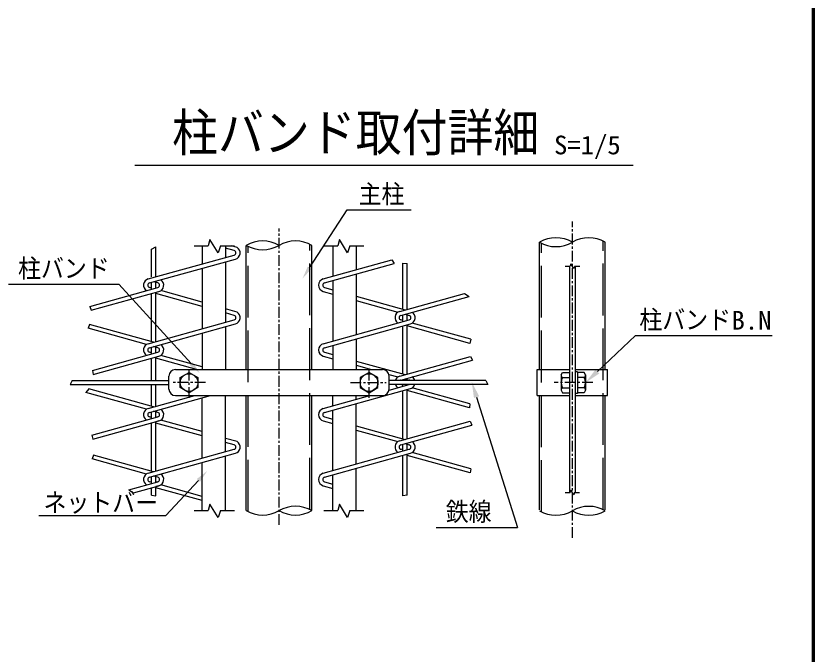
# Model space of a CAD drawing. Units: millimetres, scale not verified, with parts at other scales. Extents: x -4425 to 4425, y -3150 to 3150.
# Drawn here: x 2350 to 4200, y 13 to 1492 of the extents above; entities that cross this region are included whole.
import ezdxf
from ezdxf.enums import TextEntityAlignment as Align

# ---------------------------------------------------------------- set-up
doc = ezdxf.new("R2010")
doc.units = ezdxf.units.MM
doc.header["$LTSCALE"] = 20
doc.linetypes.add('DASHED', pattern=[7.5, 6, -1.5])
doc.linetypes.add('USER1', pattern=[2, 1.25, -0.25, 0.25, -0.25])
for name, color, linetype, lineweight in [('0-0_KOUZOU', 7, 'Continuous', 25), ('0-2_SUNPOU', 1, 'Continuous', 25), ('0-4_BUHIN', 7, 'Continuous', 25), ('0-5_BOLT', 3, 'Continuous', 25), ('0-7_AMI', 3, 'Continuous', 25), ('0-9_WAKU', 7, 'Continuous', 25)]:
    doc.layers.add(name, color=color, linetype=linetype, lineweight=lineweight)
doc.styles.add('ＭＳ ゴシック', font='')
doc.styles.get('ＭＳ ゴシック').set_extended_font_data('MS Gothic')

msp = doc.modelspace()

# ---------------------------------------------------------------- linework, layer by layer
at = {"layer": '0-0_KOUZOU', "color": 1, "linetype": 'USER1'}
for p, q in [((3639.72, 282.37), (3639.72, 1015.39)), ((2959.98, 312.48), (2959.98, 998.76)), ((2751.41, 606.88), (2751.41, 677.12)), ((3168.54, 606.88), (3168.54, 677.12))]:
    msp.add_line(p, q, dxfattribs=at)
at = {"layer": '0-0_KOUZOU', "color": 3, "linetype": 'DASHED'}
for p, q in [((3031.38, 348), (3031.38, 962.66)), ((3568.32, 342.66), (3568.32, 964.78)), ((3711.12, 347.76), (3711.12, 969.88)), ((2888.58, 342.9), (2888.58, 957.56))]:
    msp.add_line(p, q, dxfattribs=at)
at = {"layer": '0-0_KOUZOU'}
for p, q in [((3563.52, 672.15), (3563.52, 967.33)), ((3715.92, 672.15), (3715.92, 967.33)), ((2763.48, 958.84), (2795.98, 958.84)), ((2781.54, 958.84), (2781.54, 916.78)), ((2824.47, 958.84), (2856.71, 958.84)), ((2835.5, 958.84), (2835.5, 931.77)), ((2883.78, 672.15), (2883.78, 960.11)), ((3036.18, 672.15), (3036.18, 960.11)), ((3063.39, 958.84), (3095.9, 958.84)), ((3084.45, 958.84), (3084.45, 888.24)), ((3124.39, 958.84), (3156.62, 958.84)), ((3138.41, 958.84), (3138.41, 903.23)), ((2781.54, 906.82), (2781.54, 766.78)), ((2835.5, 921.81), (2835.5, 781.77)), ((3138.41, 893.26), (3138.41, 753.23)), ((3084.45, 878.27), (3084.45, 738.24)), ((2835.5, 771.81), (2835.5, 672.15)), ((2781.54, 756.82), (2781.54, 672.15)), ((3138.41, 743.26), (3138.41, 672.15)), ((3084.45, 728.28), (3084.45, 672.15)), ((2835.5, 481.77), (2835.5, 612.15)), ((2883.78, 345.45), (2883.78, 612.15)), ((3036.18, 345.45), (3036.18, 612.15)), ((3084.45, 588.24), (3084.45, 612.15)), ((3138.41, 603.23), (3138.41, 612.14)), ((3563.52, 347.04), (3563.52, 612.15)), ((3715.92, 347.04), (3715.92, 612.15)), ((2781.54, 466.78), (2781.54, 606.82)), ((3138.41, 453.23), (3138.41, 593.26)), ((3084.45, 438.24), (3084.45, 578.28)), ((2835.5, 345.45), (2835.5, 471.81)), ((2781.54, 345.45), (2781.54, 456.82)), ((3084.45, 345.45), (3084.45, 428.28)), ((3138.41, 345.45), (3138.41, 443.26)), ((2763.48, 345.45), (2795.98, 345.45)), ((2824.47, 345.45), (2856.71, 345.45)), ((3063.39, 345.45), (3095.9, 345.45)), ((3124.39, 345.45), (3156.62, 345.45))]:
    msp.add_line(p, q, dxfattribs=at)
at = {"layer": '0-0_KOUZOU', "color": 3}
for p, q in [((3623.4, 912.14), (3635.01, 912.14)), ((3645.18, 912.14), (3656.7, 912.14)), ((3623.18, 387.56), (3634.79, 387.56)), ((3644.97, 387.56), (3656.48, 387.56))]:
    msp.add_line(p, q, dxfattribs=at)
at = {"layer": '0-0_KOUZOU'}
for points in [[(2824.47, 958.84), (2819.07, 942.89), (2799.83, 973.96), (2795.98, 958.84)], [(3124.39, 958.84), (3118.98, 942.89), (3099.75, 973.96), (3095.9, 958.84)], [(2824.47, 345.45), (2819.07, 329.5), (2799.83, 360.56), (2795.98, 345.45)], [(3124.39, 345.45), (3118.98, 329.5), (3099.75, 360.56), (3095.9, 345.45)]]:
    msp.add_lwpolyline(points, dxfattribs=at)
at = {"layer": '0-0_KOUZOU', "color": 3}
for points in [[(3645.18, 912.14), (3643.26, 906.44), (3636.39, 917.54), (3635.01, 912.14)], [(3644.97, 387.56), (3643.04, 381.87), (3636.17, 392.96), (3634.79, 387.56)]]:
    msp.add_lwpolyline(points, dxfattribs=at)
at = {"layer": '0-0_KOUZOU'}
for centre, start, end in [((2921.88, 894.12), 60, 120), ((2998.08, 894.12), 60, 120), ((3601.62, 901.34), 60, 120), ((3601.62, 1033.32), 240, 300), ((3677.82, 901.34), 60, 120), ((2921.88, 1026.1), 240, 300), ((2998.08, 279.46), 60, 120), ((3677.82, 279.22), 60, 120), ((2921.88, 411.44), 240, 300), ((2998.08, 411.44), 240, 300), ((3601.62, 411.2), 240, 300), ((3677.82, 411.2), 240, 300)]:
    msp.add_arc(centre, 76.2, start, end, dxfattribs=at)
at = {"layer": '0-2_SUNPOU'}
for p, q in [((2626.05, 1146.14), (3780.49, 1146.14)), ((3030.57, 908.13), (3117.74, 1042.06)), ((3117.74, 1042.06), (3266.29, 1042.06)), ((2333.22, 870.14), (2588.46, 870.14)), ((2755.98, 686.11), (2588.46, 870.14)), ((3697.79, 667.83), (3786.16, 750.94)), ((3786.16, 750.94), (4103.01, 750.94)), ((3417.69, 608.42), (3512.73, 306.44)), ((2773.1, 415.39), (2697.47, 334.06)), ((2403.5, 334.06), (2697.47, 334.06)), ((3324.46, 306.44), (3512.73, 306.44))]:
    msp.add_line(p, q, dxfattribs=at)
for points in [[(3034.76, 905.41), (3014.21, 882.99), (3026.38, 910.86)], [(2759.68, 689.48), (2776.18, 663.93), (2752.28, 682.75)], [(3702.07, 663.28), (3670.47, 642.15), (3693.51, 672.39)], [(3411.73, 606.55), (3406.44, 644.19), (3423.66, 610.3)], [(2769.44, 418.8), (2793.53, 437.36), (2776.76, 411.99)]]:
    msp.add_solid(points, dxfattribs=at)
at = {"layer": '0-4_BUHIN', "color": 3}
for p, q in [((3632.97, 912.14), (3632.97, 387.56)), ((3646.47, 912.14), (3646.47, 387.56))]:
    msp.add_line(p, q, dxfattribs=at)
at = {"layer": '0-4_BUHIN'}
for p, q in [((2719.91, 672.15), (3199.91, 672.15)), ((3557.98, 672.15), (3632.97, 672.15)), ((3557.98, 612.15), (3557.98, 672.15)), ((3646.47, 672.15), (3721.47, 672.15)), ((3721.47, 612.15), (3721.47, 672.15)), ((2704.91, 627.15), (2704.91, 657.15)), ((3214.91, 627.15), (3214.91, 657.15)), ((2719.91, 612.15), (3199.91, 612.15)), ((3557.98, 612.15), (3632.97, 612.15)), ((3646.47, 612.15), (3721.47, 612.15))]:
    msp.add_line(p, q, dxfattribs=at)
at = {"layer": '0-4_BUHIN', "color": 1, "linetype": 'USER1'}
for p, q in [((2789.8, 642.15), (2711.07, 642.15)), ((3125.34, 642.15), (3208.47, 642.15))]:
    msp.add_line(p, q, dxfattribs=at)
at = {"layer": '0-4_BUHIN'}
for centre, start, end in [((2719.91, 657.15), 90, 180), ((3199.91, 657.15), 0, 90), ((2719.91, 627.15), 180, 270), ((3199.91, 627.15), 270, 0)]:
    msp.add_arc(centre, 15, start, end, dxfattribs=at)
at = {"layer": '0-5_BOLT'}
for p, q in [((3646.47, 667.35), (3646.47, 616.95)), ((3651.27, 667.35), (3646.47, 667.35)), ((3651.27, 667.35), (3651.27, 616.95)), ((3617.17, 654.15), (3632.97, 654.15)), ((3667.08, 665.67), (3651.27, 665.67)), ((3667.08, 654.15), (3651.27, 654.15)), ((3670.47, 659.79), (3667.08, 665.67)), ((3670.47, 659.79), (3670.47, 624.51)), ((3617.17, 630.15), (3632.97, 630.15)), ((3667.08, 630.15), (3651.27, 630.15)), ((3651.27, 616.95), (3646.47, 616.95)), ((3667.08, 618.63), (3651.27, 618.63)), ((3670.47, 624.51), (3667.08, 618.63))]:
    msp.add_line(p, q, dxfattribs=at)
at = {"layer": '0-5_BOLT', "color": 1, "linetype": 'USER1'}
msp.add_line((3687.13, 642.15), (3597.83, 642.15), dxfattribs=at)
at = {"layer": '0-5_BOLT'}
for points in [[(2751.41, 618.63), (2731.04, 630.39), (2731.04, 653.91), (2751.41, 665.67), (2771.78, 653.91), (2771.78, 630.39)], [(3168.54, 618.63), (3188.91, 630.39), (3188.91, 653.91), (3168.54, 665.67), (3148.17, 653.91), (3148.17, 630.39)]]:
    msp.add_lwpolyline(points, close=True, dxfattribs=at)
for points in [[(3613.77, 659.79), (3617.17, 665.67), (3632.97, 665.67)], [(3613.77, 659.79), (3613.77, 624.51), (3617.17, 618.63), (3632.97, 618.63)]]:
    msp.add_lwpolyline(points, dxfattribs=at)
for centre in [(2751.41, 642.15), (3168.54, 642.15)]:
    msp.add_circle(centre, 20.4, dxfattribs=at)
for centre, radius, start, end in [((3619.65, 659.48), 5.88, 177.032, 245.05701), ((3636.68, 642.15), 22.91, 148.40741, 211.59259), ((3664.6, 659.48), 5.88, 294.94299, 2.968), ((3647.57, 642.15), 22.91, 328.40741, 31.59259), ((3619.65, 624.81), 5.88, 114.94299, 182.968), ((3664.6, 624.81), 5.88, 357.032, 65.05701), ((3619.65, 624.81), 5.88, 177.032, 182.968)]:
    msp.add_arc(centre, radius, start, end, dxfattribs=at)
at = {"layer": '0-7_AMI'}
for p, q in [((2664.53, 951.58), (2674.13, 956.37)), ((2664.53, 886.95), (2664.53, 951.58)), ((2674.13, 886.95), (2674.13, 956.37)), ((2856.15, 947.91), (2835.5, 953.65)), ((2862.91, 955.26), (2850.03, 958.84)), ((2656.91, 882.16), (2856.16, 937.51)), ((2659.48, 872.91), (2858.72, 928.26)), ((3062.57, 882.16), (3221.25, 926.24)), ((3221.25, 926.24), (3227, 917.87)), ((3065.14, 872.91), (3227, 917.87)), ((3247.17, 811.94), (3247.17, 919.1)), ((3247.17, 919.1), (3256.77, 917.77)), ((3256.77, 811.94), (3256.77, 917.77)), ((2664.53, 858.44), (2664.53, 874.32)), ((2679.18, 872.91), (2669.33, 875.65)), ((2674.13, 861.11), (2674.13, 874.32)), ((2521.64, 818.75), (2679.18, 862.51)), ((2524.78, 809.66), (2681.74, 853.26)), ((2664.53, 861.11), (2659.48, 862.51)), ((2674.13, 736.94), (2674.13, 851.14)), ((2781.77, 828.53), (2685.93, 855.15)), ((3062.57, 853.26), (3084.45, 847.18)), ((3065.14, 862.51), (3084.45, 857.14)), ((2664.53, 736.94), (2664.53, 848.47)), ((2781.77, 818.57), (2674.12, 848.47)), ((3138.65, 842.09), (3251.97, 810.61)), ((3239.55, 807.16), (3389.68, 848.86)), ((3242.12, 797.91), (3400.7, 841.96)), ((3389.68, 848.86), (3400.7, 841.96)), ((2521.64, 818.75), (2524.78, 809.66)), ((3138.65, 832.12), (3235.36, 805.26)), ((2862.91, 805.26), (2835.5, 812.87)), ((2856.15, 797.91), (2835.5, 803.65)), ((3247.17, 783.44), (3247.17, 799.31)), ((3251.97, 800.65), (3261.82, 797.91)), ((3256.77, 786.1), (3256.77, 799.31)), ((2520.86, 776.85), (2517.27, 767.89)), ((2669.33, 735.61), (2520.86, 776.85)), ((2656.91, 732.16), (2856.15, 787.51)), ((2659.48, 722.91), (2858.72, 778.26)), ((3062.57, 732.16), (3261.82, 787.51)), ((3065.14, 722.91), (3264.38, 778.26)), ((3247.17, 786.1), (3242.12, 787.51)), ((3404.18, 742.49), (3268.58, 780.16)), ((2652.71, 730.26), (2517.27, 767.89)), ((3247.17, 661.94), (3247.17, 773.47)), ((3256.77, 661.94), (3256.77, 776.14)), ((3402.29, 733.05), (3256.77, 773.47)), ((3404.18, 742.49), (3402.29, 733.05)), ((2664.53, 708.44), (2664.53, 724.31)), ((2679.17, 722.91), (2669.33, 725.65)), ((2674.13, 711.1), (2674.13, 724.31)), ((2527.79, 670.46), (2679.17, 712.51)), ((2529.47, 660.96), (2681.74, 703.26)), ((2664.53, 711.1), (2659.48, 712.51)), ((2781.77, 678.53), (2685.93, 705.15)), ((3062.57, 703.26), (3084.45, 697.18)), ((3065.14, 712.51), (3084.45, 707.14)), ((2664.53, 646.95), (2664.53, 698.47)), ((2768.88, 672.15), (2674.11, 698.47)), ((2674.13, 646.95), (2674.13, 701.14)), ((3138.65, 692.09), (3251.97, 660.61)), ((3239.55, 657.16), (3403.94, 702.82)), ((3242.12, 647.91), (3408.06, 694.01)), ((3403.94, 702.82), (3408.06, 694.01)), ((2527.79, 670.46), (2529.47, 660.96)), ((3138.65, 682.13), (3174.57, 672.15)), ((3214.64, 661.02), (3235.36, 655.26)), ((3247.17, 646.95), (3247.17, 649.31)), ((3251.97, 650.65), (3261.82, 647.91)), ((3256.77, 646.95), (3256.77, 649.31)), ((2480.74, 646.95), (2476.25, 637.35)), ((2476.25, 637.35), (2705.04, 637.35)), ((2480.74, 646.95), (2705.04, 646.95)), ((2664.53, 586.94), (2664.53, 637.35)), ((2674.13, 586.94), (2674.13, 637.35)), ((3439.21, 646.95), (3214.91, 646.95)), ((3214.91, 624.48), (3261.82, 637.51)), ((3443.7, 637.35), (3214.91, 637.35)), ((3247.17, 636.1), (3242.12, 637.51)), ((3247.17, 633.44), (3247.17, 637.35)), ((3256.77, 636.1), (3256.77, 637.35)), ((3402.41, 592.98), (3268.58, 630.16)), ((3439.21, 646.95), (3443.7, 637.35)), ((2519.08, 627.35), (2512.39, 619.24)), ((2652.71, 580.26), (2512.39, 619.24)), ((2669.33, 585.61), (2519.08, 627.35)), ((2656.91, 582.16), (2764.85, 612.15)), ((2659.48, 572.91), (2800.72, 612.15)), ((3062.57, 582.16), (3170.51, 612.15)), ((3065.14, 572.91), (3264.38, 628.26)), ((3247.17, 511.94), (3247.17, 623.47)), ((3256.77, 511.94), (3256.77, 626.14)), ((3401.07, 583.39), (3256.77, 623.47)), ((3402.41, 592.98), (3401.07, 583.39)), ((2664.53, 558.44), (2664.53, 574.31)), ((2679.17, 572.91), (2669.33, 575.65)), ((2674.13, 561.1), (2674.13, 574.31)), ((2526.32, 520.05), (2679.17, 562.51)), ((2664.53, 561.1), (2659.48, 562.51)), ((2679.17, 562.51), (2674.13, 561.1)), ((2781.78, 528.53), (2685.92, 555.15)), ((3065.14, 562.51), (3084.69, 557.08)), ((2528.73, 510.75), (2681.74, 553.26)), ((2664.53, 436.94), (2664.53, 548.47)), ((2781.78, 518.56), (2674.11, 548.47)), ((2681.74, 553.26), (2674.13, 551.14)), ((2674.13, 436.94), (2674.13, 551.14)), ((3062.57, 553.26), (3084.69, 547.11)), ((3138.64, 542.09), (3251.97, 510.61)), ((3239.55, 507.16), (3403.26, 552.64)), ((3242.12, 497.91), (3406.59, 543.6)), ((3403.26, 552.64), (3406.59, 543.6)), ((2526.32, 520.05), (2528.73, 510.75)), ((3138.64, 532.13), (3235.36, 505.26)), ((2862.9, 505.26), (2835.74, 512.8)), ((2856.14, 497.91), (2835.74, 503.58)), ((3251.97, 500.65), (3261.81, 497.91)), ((2656.91, 432.16), (2856.15, 487.51)), ((3062.57, 432.16), (3261.82, 487.51)), ((3247.17, 486.1), (3242.12, 487.51)), ((3247.17, 483.44), (3247.17, 499.31)), ((3256.77, 486.1), (3256.77, 499.31)), ((2530.01, 474.31), (2526.97, 465.19)), ((2652.72, 430.26), (2526.97, 465.19)), ((2669.33, 435.61), (2530.01, 474.31)), ((2659.48, 422.91), (2858.72, 478.26)), ((3065.14, 422.91), (3264.38, 478.26)), ((3247.17, 379.98), (3247.17, 473.47)), ((3256.77, 381.13), (3256.77, 476.14)), ((3403.05, 432.84), (3256.77, 473.47)), ((3404.3, 442.46), (3268.58, 480.16)), ((2679.18, 422.91), (2669.33, 425.65)), ((3404.3, 442.46), (3403.05, 432.84)), ((2611.92, 393.82), (2679.18, 412.51)), ((2664.53, 411.11), (2659.48, 412.51)), ((2664.53, 408.44), (2664.53, 424.31)), ((2674.13, 411.11), (2674.13, 424.31)), ((2679.18, 412.51), (2674.13, 411.11)), ((3065.14, 412.51), (3084.68, 407.08)), ((2611.92, 393.82), (2622.85, 386.9)), ((2622.85, 386.9), (2681.74, 403.26)), ((2664.53, 381.23), (2664.53, 398.48)), ((2781.78, 368.56), (2674.11, 398.47)), ((2681.74, 403.26), (2674.13, 401.14)), ((2674.13, 379.6), (2674.13, 401.14)), ((2781.78, 378.53), (2685.92, 405.15)), ((3062.57, 403.26), (3084.68, 397.12)), ((2664.53, 381.23), (2674.13, 379.6)), ((3256.77, 381.13), (3247.17, 379.98))]:
    msp.add_line(p, q, dxfattribs=at)
for centre, radius, start, end in [((2854.7, 942.71), 5.4, 285.52411, 74.47589), ((2854.7, 942.71), 15, 285.52411, 56.80577), ((2660.93, 867.71), 15, 105.52411, 236.80577), ((2660.93, 867.71), 5.4, 105.52411, 254.47589), ((2677.73, 867.71), 5.4, 285.52411, 74.47589), ((2677.73, 867.71), 15, 285.52411, 56.80577), ((3066.59, 867.71), 15, 105.52411, 254.47589), ((3066.59, 867.71), 5.4, 105.52411, 254.47589), ((2854.7, 792.71), 5.4, 285.52411, 74.47589), ((2854.7, 792.71), 15, 285.52411, 56.80577), ((3243.57, 792.71), 15, 105.52411, 236.80577), ((3243.57, 792.71), 5.4, 105.52411, 254.47589), ((3260.37, 792.71), 5.4, 285.52411, 74.47589), ((3260.37, 792.71), 15, 285.52411, 56.80577), ((2660.93, 717.71), 15, 105.52411, 236.80577), ((2660.93, 717.71), 5.4, 105.52411, 254.47589), ((2677.73, 717.71), 5.4, 285.52411, 74.47589), ((2677.73, 717.71), 15, 285.52411, 56.80577), ((3066.59, 717.71), 15, 105.52411, 254.47589), ((3066.59, 717.71), 5.4, 105.52411, 254.47589), ((3243.57, 642.71), 15, 105.52411, 163.59634), ((3243.57, 642.71), 5.4, 105.52411, 128.32998), ((3260.37, 642.71), 5.4, 51.67002, 74.47589), ((3260.37, 642.71), 15, 16.40366, 56.80577), ((3243.57, 642.71), 15, 200.95271, 236.80577), ((3260.37, 642.71), 15, 285.52411, 339.04729), ((2660.93, 567.71), 15, 105.52411, 236.80577), ((2677.73, 567.71), 15, 285.52411, 56.80577), ((3066.59, 567.71), 15, 105.52411, 254.47589), ((2660.93, 567.71), 5.4, 105.52411, 254.47589), ((2677.73, 567.71), 5.4, 285.52411, 74.47589), ((3066.59, 567.71), 5.4, 105.52411, 254.47589), ((2854.69, 492.71), 15, 285.52411, 56.80577), ((3243.57, 492.71), 15, 105.52411, 236.80577), ((3260.37, 492.71), 15, 285.52411, 56.80577), ((2854.69, 492.71), 5.4, 285.52411, 74.47589), ((3243.57, 492.71), 5.4, 105.52411, 254.47589), ((3260.37, 492.71), 5.4, 285.52411, 74.47589), ((2660.93, 417.71), 15, 105.52411, 236.80577), ((2677.73, 417.71), 15, 285.52411, 56.80577), ((3066.59, 417.71), 15, 105.52411, 254.47589), ((2660.93, 417.71), 5.4, 105.52411, 254.47589), ((2677.73, 417.71), 5.4, 285.52411, 74.47589), ((3066.59, 417.71), 5.4, 105.52411, 254.47589)]:
    msp.add_arc(centre, radius, start, end, dxfattribs=at)
at = {"layer": '0-9_WAKU'}
msp.add_lwpolyline([(-4050.16, 2925.1), (4199.84, 2925.1), (4199.84, -2924.9), (-4050.16, -2924.9)], close=True, dxfattribs=at)
for points in [[(4197.84, 2923.1), (4197.84, -2922.9), (-4048.16, -2922.9)], [(4195.84, 2921.1), (4195.84, -2920.9), (-4046.16, -2920.9)]]:
    msp.add_lwpolyline(points, dxfattribs=at)

# ---------------------------------------------------------------- texts
at = {"layer": '0-0_KOUZOU', "style": 'ＭＳ ゴシック', "width": 0.9}
msp.add_text('柱バンド取付詳細', height=86.66, dxfattribs=at).set_placement((2712.07, 1152.15), align=Align.BOTTOM_LEFT)
at = {"layer": '0-2_SUNPOU', "color": 3, "style": 'ＭＳ ゴシック'}
for s, width, p in [('S=1/5', 1.05, (3597.28, 1158)), ('主柱', 0.9, (3144.25, 1044.23)), ('柱バンド', 0.9, (2355.07, 872.31)), ('柱バンド', 0.9, (3795.07, 753.11)), ('B.N', 1.05, (4008.53, 751.87)), ('ネットバー', 0.9, (2414.1, 329.61)), ('鉄線', 0.9, (3346.31, 308.61))]:
    msp.add_text(s, height=43.26, dxfattribs=dict(at, width=width)).set_placement(p, align=Align.BOTTOM_LEFT)

doc.saveas('drawing.dxf')
